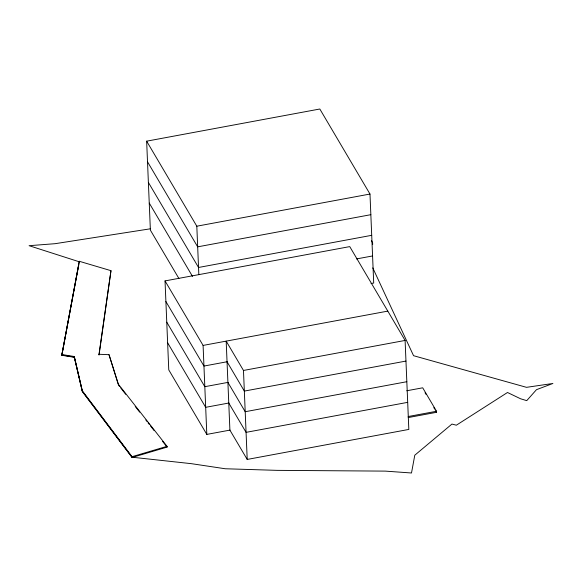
<?xml version="1.0" encoding="UTF-8"?>
<svg xmlns="http://www.w3.org/2000/svg" width="582" height="582" viewBox="0 0 582 582"><rect width="100%" height="100%" fill="white"/><g stroke="black" fill="none" stroke-linecap="round" stroke-linejoin="round"><path stroke-width="0.87" d="M99.013 354.278L110.98 270.681L79.247 261.274L61.823 355.282L74.336 357.297L82.324 391.541L132.07 457.474L167.07 447.1L167.041 446.329L118.415 384.266L109.016 354.693L99.013 354.278L99.042 355.049L110.98 270.681M75.34 282.75L61.808 355.02L74.321 357.042L82.309 391.279L132.063 457.212L191.376 463.672L225.241 468.757L277.032 470.358L385.291 471.114L411.503 472.991L414.784 455.211L451.945 424.067L456.353 425.202L507.497 392.494L520.592 398.779L526.739 400.642L536.466 389.685L552.9 383.473L526.514 387.336L413.555 355.697L372.771 267.887M75.507 281.877L79.268 261.791L29.1 245.691L55.101 243.691L150.105 228.842M61.823 355.282L75.289 283.361M75.616 281.586L78.781 264.715M61.787 354.511L74.3 356.526L82.288 390.762L132.041 456.695L167.041 446.329M178.914 278.523L150.382 230.152L146.649 141.171L319.824 109.009L369.985 194.046L373.709 283.034L371.032 283.529M146.649 141.171L196.811 226.202L369.985 194.046M370.843 214.685L197.676 246.841L147.515 161.803M371.709 235.317L198.542 267.473L148.381 182.435M230.021 430.098L206.814 434.405L168.765 369.89L165.033 280.91L349.746 246.608L405.101 340.441L408.826 429.429L247.205 459.438L229.905 430.12L226.18 341.132L243.472 370.458L247.205 459.438M356.511 258.932L372.575 255.949M165.033 280.91L203.089 345.417L387.801 311.115M227.155 361.742L203.955 366.056L165.899 301.541M243.472 370.458L405.101 340.441M228.02 382.381L204.82 386.688L166.765 322.173M405.96 361.073L244.338 391.089L227.038 361.764M228.886 403.013L205.679 407.32L167.631 342.813M406.825 381.712L245.204 411.721L227.904 382.403M406.723 390.777L422.707 387.808L436.544 411.263L436.587 412.296L408.171 417.578M407.691 402.344L246.07 432.353L228.77 403.035M408.127 416.545L436.544 411.263M118.452 385.037L119.565 386.463M120.685 387.888L125.712 394.312M135.213 406.44L139.687 412.143M145.835 419.993L146.955 421.419M148.068 422.845L149.188 424.271M150.309 425.697L154.215 430.695M162.604 441.396L167.07 447.1M425.056 392.748L425.98 394.312M433.816 407.604L434.739 409.168M435.663 410.732L436.587 412.296M149.247 203.074L192.504 276.406M371.505 240.533L372.618 242.927L372.684 244.476M118.182 384.193L109.016 354.693M203.089 345.417L206.814 434.405M196.811 226.202L198.84 274.653M132.041 456.695L132.07 457.474M79.247 261.274L79.276 262.053M74.3 356.526L74.336 357.297"/></g></svg>
